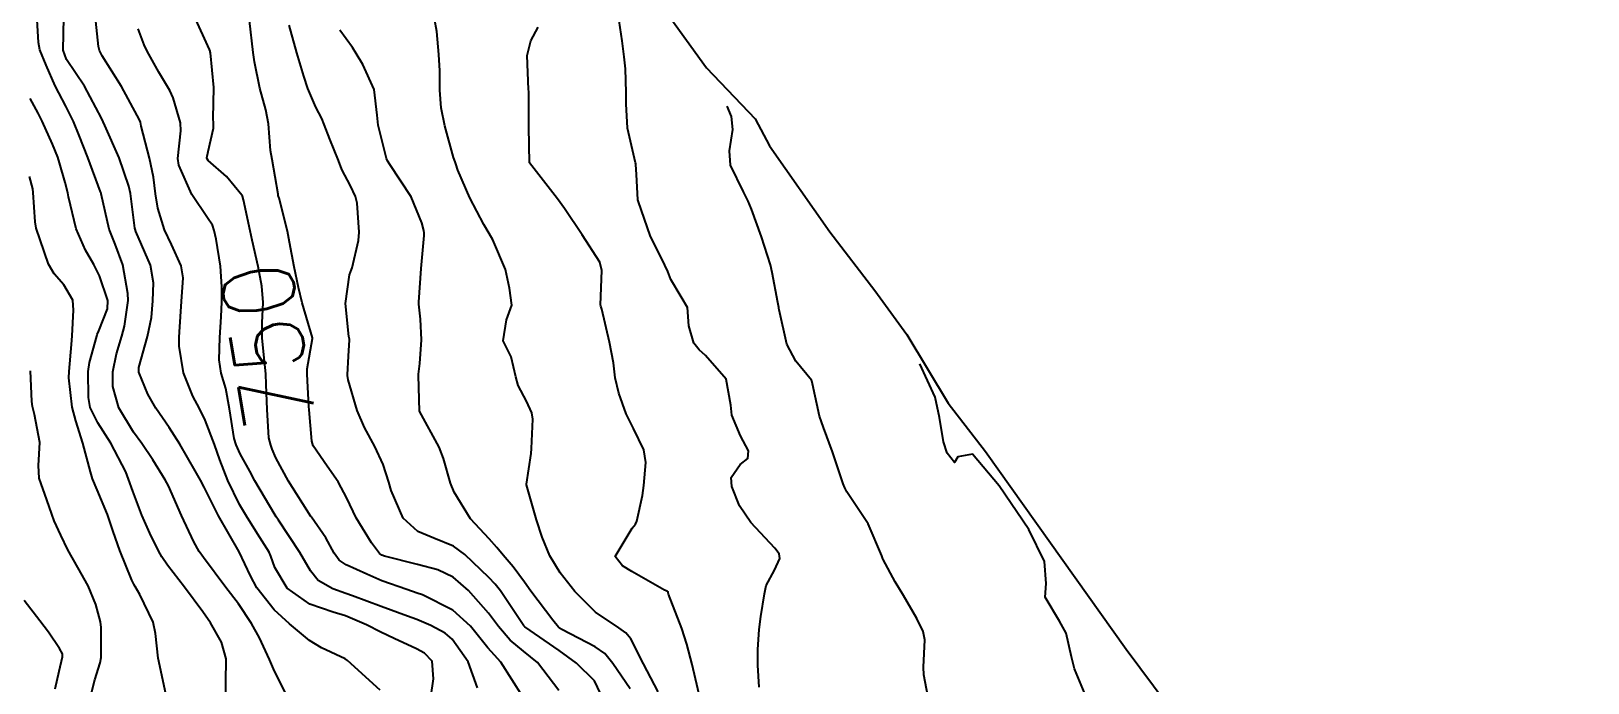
# Model space of a CAD drawing. Header units: metres. Extents: x 298520 to 308411, y 7433745 to 7450750.
# Drawn here: x 304567.1 to 304654.3, y 7439880.8 to 7439917.3 of the extents above; entities that cross this region are included whole.
import ezdxf
from ezdxf.enums import TextEntityAlignment as Align

# ---------------------------------------------------------------- set-up
doc = ezdxf.new("R2010")
doc.units = ezdxf.units.M
doc.header["$LTSCALE"] = 10
for name, color, linetype in [('Area', 45, 'Continuous'), ('Cotas', 45, 'Continuous'), ('Curvas de Nivel 1m', 11, 'Continuous'), ('Curvas de Nivel 5m', 15, 'Continuous')]:
    doc.layers.add(name, color=color, linetype=linetype)
doc.styles.add('Style-STANDARD', font='STANDARD.shx')

msp = doc.modelspace()

# ---------------------------------------------------------------- linework, layer by layer
at = {"layer": 'Area'}
msp.add_polyline3d([(304597.578, 7439925.478, 754.839), (304604.938, 7439915.272, 756.958), (304607.652, 7439912.415, 778.269), (304608.47, 7439910.9, 756.869), (304611.838, 7439906.097, 774.208), (304614.356, 7439902.799, 784.748), (304616.152, 7439900.343, 757.809), (304618.463, 7439896.482, 765.418), (304620.558, 7439893.791, 774.218), (304628.443, 7439882.706, 758.038), (304633.093, 7439876.466, 763.178), (304637.002, 7439871.721, 758.348), (304638.307, 7439869.641, 758.319), (304641.336, 7439864.652, 758.518), (304641.485, 7439864.534, 765.266), (304643.097, 7439862.59, 761.278), (304644.335, 7439861.227, 762.388), (304646.308, 7439858.577, 763.118), (304647.03, 7439857.845, 762.628), (304650.229, 7439853.554, 758.637), (304650.857, 7439853.022, 762.468), (304654.792, 7439846.735, 763.348)], dxfattribs=at)
at = {"layer": 'Curvas de Nivel 1m', "flags": 128}
for points, elevation in [([(304581.405, 7439880.122), (304580.675, 7439881.613), (304580.447, 7439882.134), (304579.888, 7439883.335), (304579.455, 7439884.149), (304578.719, 7439885.244), (304578.014, 7439886.167), (304576.75, 7439887.838), (304576.517, 7439888.182), (304576.223, 7439888.721), (304575.532, 7439890.192), (304574.798, 7439891.856), (304574.616, 7439892.203), (304573.912, 7439893.312), (304573.304, 7439894.223), (304572.832, 7439894.865), (304572.006, 7439896.238), (304571.683, 7439897.424), (304571.674, 7439898.242), (304571.875, 7439899.248), (304572.184, 7439900.237), (304572.339, 7439900.798), (304572.535, 7439902.234), (304572.525, 7439902.636), (304572.24, 7439904.237), (304571.804, 7439905.398), (304571.471, 7439906.245), (304571.03, 7439908.212), (304571.024, 7439908.25), (304570.994, 7439908.335), (304570.285, 7439910.257), (304569.801, 7439911.493), (304569.468, 7439912.266), (304569.051, 7439913.122), (304568.656, 7439913.873), (304568.456, 7439914.279), (304567.945, 7439915.422), (304567.596, 7439916.292), (304567.509, 7439916.706), (304567.423, 7439918.295)], 746), ([(304586.658, 7439880.418), (304584.833, 7439882.079), (304584.684, 7439882.165), (304583.374, 7439882.784), (304582.694, 7439883.199), (304581.568, 7439884.121), (304580.715, 7439884.92), (304579.747, 7439886.145), (304579.399, 7439886.81), (304578.753, 7439888.16), (304577.59, 7439890.172), (304576.797, 7439891.787), (304576.593, 7439892.182), (304576.297, 7439892.696), (304575.425, 7439894.194), (304574.837, 7439895.121), (304574.084, 7439896.212), (304573.636, 7439896.994), (304573.127, 7439898.226), (304573.133, 7439898.483), (304573.614, 7439900.219), (304573.841, 7439901.284), (304573.928, 7439902.215), (304573.954, 7439903.236), (304573.786, 7439904.217), (304572.971, 7439906.116), (304572.922, 7439906.231), (304572.902, 7439906.302), (304572.674, 7439908.233), (304572.58, 7439908.651), (304572.028, 7439910.24), (304571.237, 7439912.051), (304571.143, 7439912.249), (304571.045, 7439912.456), (304570.087, 7439914.26), (304569.085, 7439915.741), (304568.896, 7439916.273), (304568.93, 7439918.091)], 747), ([(304589.492, 7439880.027), (304589.65, 7439881.043), (304589.567, 7439882.027), (304589.132, 7439882.478), (304588.69, 7439882.719), (304587.443, 7439883.305), (304586.699, 7439883.661), (304585.888, 7439884.068), (304584.71, 7439884.57), (304584.024, 7439884.779), (304582.72, 7439885.225), (304581.446, 7439886.123), (304580.744, 7439887.28), (304580.535, 7439887.917), (304580.439, 7439888.135), (304579.784, 7439889.165), (304579.169, 7439890.154), (304578.783, 7439890.821), (304578.126, 7439892.167), (304577.679, 7439893.307), (304577.368, 7439894.175), (304576.843, 7439895.529), (304576.533, 7439896.183), (304576.155, 7439896.892), (304575.639, 7439898.192), (304575.392, 7439899.691), (304575.391, 7439900.195), (304575.486, 7439901.622), (304575.531, 7439902.194), (304575.618, 7439903.511), (304575.511, 7439904.194), (304574.961, 7439905.376), (304574.575, 7439906.206), (304574.196, 7439907.423), (304574.074, 7439908.214), (304573.949, 7439909.162), (304573.725, 7439910.219), (304573.265, 7439912.002), (304573.221, 7439912.227), (304573.177, 7439912.361), (304573.047, 7439912.603), (304572.161, 7439914.239), (304571.088, 7439915.948), (304570.927, 7439916.252), (304570.877, 7439916.47), (304570.692, 7439918.254)], 748), ([(304592.106, 7439880.55), (304591.587, 7439882.001), (304590.696, 7439883.269), (304590.286, 7439883.604), (304589.488, 7439884.028), (304588.708, 7439884.371), (304588.19, 7439884.566), (304586.718, 7439885.098), (304585.111, 7439885.692), (304584.729, 7439885.83), (304583.999, 7439886.091), (304583.182, 7439886.548), (304582.743, 7439887.098), (304582.159, 7439888.116), (304580.963, 7439889.936), (304580.83, 7439890.129), (304580.774, 7439890.215), (304579.639, 7439892.147), (304579.345, 7439892.688), (304578.818, 7439893.645), (304578.582, 7439894.162), (304578.479, 7439894.512), (304578.219, 7439896.166), (304578.009, 7439897.308), (304577.755, 7439898.167), (304577.632, 7439898.92), (304577.664, 7439900.168), (304577.749, 7439901.329), (304577.789, 7439902.167), (304577.779, 7439903.015), (304577.705, 7439904.169), (304577.463, 7439905.675), (304577.354, 7439906.174), (304577.254, 7439906.455), (304576.98, 7439906.875), (304576.101, 7439908.189), (304575.375, 7439909.831), (304575.325, 7439910.197), (304575.488, 7439911.743), (304575.474, 7439912.196), (304575.057, 7439913.605), (304574.872, 7439914.014), (304574.759, 7439914.205), (304574.257, 7439915.03), (304573.594, 7439916.222), (304573.434, 7439916.562), (304573.105, 7439917.458)], 749), ([(304596.66, 7439880.399), (304595.461, 7439881.952), (304594.689, 7439882.602), (304593.938, 7439883.214), (304593.282, 7439883.981), (304592.714, 7439884.73), (304591.603, 7439886.001), (304590.74, 7439886.748), (304589.88, 7439887.159), (304588.747, 7439887.455), (304586.891, 7439887.919), (304586.752, 7439887.966), (304586.61, 7439888.061), (304586.161, 7439888.663), (304585.312, 7439890.075), (304584.789, 7439891.175), (304584.31, 7439892.087), (304583.682, 7439892.968), (304582.904, 7439894.109), (304582.827, 7439894.357), (304582.673, 7439896.112), (304582.661, 7439896.306), (304582.565, 7439898.113), (304582.57, 7439898.419), (304582.859, 7439900.11), (304582.856, 7439900.147), (304582.285, 7439902.116), (304582.074, 7439902.976), (304581.829, 7439904.121), (304581.583, 7439905.505), (304581.47, 7439906.125), (304580.991, 7439907.978), (304580.945, 7439908.13), (304580.931, 7439908.193), (304580.597, 7439910.134), (304580.504, 7439910.651), (304580.395, 7439912.136), (304580.255, 7439912.934), (304579.907, 7439914.142), (304579.608, 7439915.622), (304579.542, 7439916.146), (304579.33, 7439917.929)], 751), ([(304599.146, 7439879.913), (304598.668, 7439880.937), (304597.652, 7439881.93), (304596.69, 7439882.635), (304594.758, 7439883.959), (304594.704, 7439884.012), (304593.389, 7439885.98), (304593.102, 7439886.35), (304592.74, 7439886.718), (304591.399, 7439888.004), (304590.758, 7439888.477), (304589.66, 7439888.925), (304588.766, 7439889.309), (304587.942, 7439890.048), (304587.261, 7439891.59), (304587.14, 7439892.057), (304586.813, 7439893.047), (304586.346, 7439894.065), (304585.785, 7439895.124), (304585.365, 7439896.075), (304584.87, 7439897.796), (304584.833, 7439898.041), (304584.831, 7439898.081), (304584.883, 7439899.132), (304584.939, 7439900.033), (304584.931, 7439900.08), (304584.895, 7439900.22), (304584.709, 7439902.083), (304584.939, 7439903.686), (304585.043, 7439903.978), (304585.084, 7439904.079), (304585.441, 7439905.6), (304585.472, 7439906.075), (304585.373, 7439907.693), (304585.281, 7439908.077), (304584.999, 7439908.66), (304584.507, 7439909.586), (304584.324, 7439910.09), (304583.839, 7439911.289), (304583.509, 7439912.103), (304583.383, 7439912.441), (304583.053, 7439913.084), (304582.597, 7439914.115), (304582.38, 7439914.81), (304581.994, 7439916.121), (304581.56, 7439917.674)], 752), ([(304602.22, 7439880.314), (304601.402, 7439881.883), (304600.697, 7439883.28), (304600.424, 7439883.618), (304600.02, 7439883.9), (304598.716, 7439884.775), (304597.561, 7439885.932), (304596.743, 7439886.99), (304596.165, 7439887.946), (304595.722, 7439888.992), (304595.411, 7439889.954), (304594.855, 7439891.906), (304594.851, 7439891.96), (304595.109, 7439893.668), (304595.137, 7439893.957), (304595.21, 7439895.593), (304595.153, 7439895.957), (304594.859, 7439896.599), (304594.381, 7439897.48), (304594.261, 7439897.969), (304593.994, 7439899.083), (304593.546, 7439899.98), (304593.73, 7439901.158), (304594.024, 7439901.973), (304593.891, 7439902.934), (304593.676, 7439903.979), (304592.968, 7439905.649), (304592.758, 7439905.992), (304592.463, 7439906.51), (304591.677, 7439908.003), (304591.008, 7439909.545), (304590.896, 7439909.896), (304590.857, 7439910.012), (304590.769, 7439910.262), (304590.27, 7439912.022), (304590.066, 7439913.038), (304589.999, 7439914.021), (304589.99, 7439915.11), (304589.948, 7439916.021), (304589.822, 7439917.306), (304589.699, 7439918.024)], 754), ([(304607.885, 7439880.587), (304607.807, 7439881.809), (304607.805, 7439882.695), (304607.88, 7439883.808), (304607.978, 7439884.543), (304608.182, 7439885.806), (304608.27, 7439886.272), (304608.746, 7439887.131), (304609.044, 7439887.796), (304609.01, 7439888.05), (304608.759, 7439888.369), (304607.419, 7439889.814), (304606.787, 7439890.74), (304606.344, 7439891.825), (304606.308, 7439892.325), (304606.815, 7439893.058), (304607.241, 7439893.393), (304607.278, 7439893.815), (304606.836, 7439894.669), (304606.347, 7439895.825), (304606.298, 7439896.386), (304606.037, 7439897.828), (304604.886, 7439899.169), (304604.522, 7439899.479), (304604.221, 7439899.85), (304603.946, 7439900.816), (304603.867, 7439901.856), (304603.513, 7439902.445), (304602.938, 7439903.427), (304602.769, 7439903.872), (304602.599, 7439904.223), (304601.784, 7439905.882), (304601.116, 7439907.764), (304601.094, 7439907.889), (304601.007, 7439909.297), (304600.979, 7439909.857), (304600.972, 7439909.891), (304600.949, 7439909.956), (304600.506, 7439911.898), (304600.426, 7439913.269), (304600.437, 7439913.899), (304600.392, 7439915.216), (304600.33, 7439915.901), (304600.208, 7439916.791), (304600.038, 7439917.906)], 756), ([(304600.662, 7439880.482), (304599.687, 7439881.905), (304599.236, 7439882.46), (304598.692, 7439882.831), (304596.823, 7439883.818), (304596.702, 7439883.89), (304596.643, 7439883.941), (304596.327, 7439884.326), (304595.089, 7439885.956), (304594.738, 7439886.471), (304594.104, 7439887.327), (304593.536, 7439887.978), (304593.186, 7439888.412), (304592.762, 7439888.886), (304591.723, 7439890.001), (304590.795, 7439891.504), (304590.585, 7439892.013), (304590.193, 7439893.395), (304589.961, 7439894.023), (304588.853, 7439896.04), (304588.804, 7439898.041), (304588.807, 7439898.108), (304588.88, 7439898.717), (304588.964, 7439900.039), (304588.91, 7439901.203), (304588.822, 7439902.041), (304588.821, 7439902.144), (304588.943, 7439904.04), (304589.122, 7439905.887), (304589.118, 7439906.038), (304589.093, 7439906.157), (304588.979, 7439906.602), (304588.395, 7439908.046), (304587.201, 7439909.868), (304587.071, 7439910.059), (304587.015, 7439910.2), (304586.535, 7439912.065), (304586.489, 7439912.625), (304586.317, 7439914.067), (304585.69, 7439915.467), (304585.317, 7439916.078), (304585.096, 7439916.413), (304584.396, 7439917.381)], 753), ([(304617.416, 7439879.692), (304617.103, 7439881.269), (304617.095, 7439881.696), (304617.168, 7439883.225), (304617.065, 7439883.696), (304616.714, 7439884.424), (304615.962, 7439885.712), (304615.511, 7439886.489), (304614.826, 7439887.729), (304614.803, 7439887.778), (304614.755, 7439887.945), (304613.996, 7439889.738), (304612.799, 7439891.515), (304612.674, 7439891.751), (304612.591, 7439891.966), (304611.993, 7439893.758), (304611.48, 7439895.127), (304611.273, 7439895.766), (304610.871, 7439897.576), (304610.835, 7439897.733), (304610.821, 7439897.771), (304609.935, 7439898.836), (304609.436, 7439899.792), (304609.009, 7439901.712), (304608.992, 7439901.799), (304608.981, 7439901.857), (304608.926, 7439902.138), (304608.621, 7439903.803), (304608.511, 7439904.243), (304608.02, 7439905.81), (304607.447, 7439907.356), (304607.266, 7439907.817), (304606.998, 7439908.328), (304606.271, 7439909.827), (304606.219, 7439910.635), (304606.407, 7439911.826), (304606.328, 7439912.549), (304606.083, 7439913.14)], 757), ([(304574.653, 7439880.2), (304574.226, 7439882.207), (304574.074, 7439883.587), (304573.932, 7439884.212), (304573.185, 7439885.764), (304572.922, 7439886.227), (304572.851, 7439886.345), (304572.736, 7439886.578), (304572.07, 7439888.237), (304571.704, 7439889.301), (304571.373, 7439890.244), (304570.794, 7439891.643), (304570.542, 7439892.253), (304570.422, 7439892.639), (304569.991, 7439894.258), (304569.601, 7439895.503), (304569.401, 7439896.265), (304569.221, 7439897.915), (304569.229, 7439898.266), (304569.368, 7439899.785), (304569.405, 7439900.265), (304569.471, 7439901.708), (304569.44, 7439902.265), (304568.931, 7439903.119), (304568.389, 7439903.73), (304568.069, 7439904.283), (304567.604, 7439905.65), (304567.389, 7439906.294), (304567.324, 7439906.642), (304567.219, 7439908.297), (304567.192, 7439908.494), (304567.002, 7439909.19)], 744), ([(304570.484, 7439880.253), (304570.664, 7439880.993), (304570.977, 7439881.949), (304571.019, 7439882.247), (304571.03, 7439883.916), (304570.988, 7439884.247), (304570.717, 7439885.211), (304570.294, 7439886.254), (304569.716, 7439887.287), (304569.166, 7439888.266), (304568.761, 7439889.09), (304568.392, 7439889.898), (304568.259, 7439890.278), (304567.983, 7439891.084), (304567.549, 7439892.289), (304567.522, 7439893.001), (304567.593, 7439894.288), (304567.288, 7439895.852), (304567.169, 7439896.295), (304567.135, 7439896.575), (304567.057, 7439898.297)], 743), ([(304626.205, 7439880.042), (304625.555, 7439881.597), (304625.371, 7439882.281), (304625.075, 7439883.604), (304624.713, 7439884.279), (304623.906, 7439885.618), (304623.968, 7439886.39), (304623.861, 7439887.619), (304622.981, 7439889.417), (304621.332, 7439891.854), (304619.841, 7439893.638), (304619.01, 7439893.488), (304618.818, 7439893.162), (304618.421, 7439893.684), (304618.203, 7439894.316), (304617.989, 7439895.689), (304617.737, 7439896.818), (304616.893, 7439898.7)], 758), ([(304568.454, 7439880.493), (304568.675, 7439881.469), (304568.862, 7439882.277), (304568.853, 7439882.446), (304568.688, 7439882.749), (304568.074, 7439883.657), (304567.582, 7439884.287), (304566.72, 7439885.443)], 742)]:
    msp.add_lwpolyline(points, dxfattribs=dict(at, elevation=elevation))
at = {"layer": 'Curvas de Nivel 5m', "flags": 128}
for points, elevation in [([(304594.654, 7439880.03), (304593.412, 7439881.979), (304593.067, 7439882.365), (304592.691, 7439882.787), (304591.713, 7439884), (304590.716, 7439884.898), (304589.021, 7439885.743), (304588.73, 7439885.849), (304588.145, 7439886.046), (304586.738, 7439886.541), (304585.908, 7439886.901), (304584.746, 7439887.435), (304584.354, 7439887.691), (304584.07, 7439888.09), (304583.618, 7439888.954), (304582.801, 7439890.11), (304582.773, 7439890.144), (304581.517, 7439892.123), (304580.816, 7439893.437), (304580.607, 7439893.919), (304580.521, 7439894.135), (304580.424, 7439894.541), (304580.318, 7439896.138), (304580.272, 7439897.544), (304580.245, 7439898.136), (304580.173, 7439898.844), (304580.036, 7439900.139), (304580.043, 7439901.001), (304580.095, 7439902.138), (304580.018, 7439903.053), (304579.812, 7439904.141), (304579.49, 7439905.62), (304579.377, 7439906.146), (304578.99, 7439907.887), (304578.934, 7439908.093), (304578.906, 7439908.151), (304578.037, 7439909.199), (304577.012, 7439910.096), (304576.958, 7439910.181), (304576.953, 7439910.241), (304577.019, 7439910.592), (304577.323, 7439911.892), (304577.315, 7439912.176), (304577.306, 7439912.436), (304577.337, 7439914.176), (304577.148, 7439916.124), (304577.138, 7439916.179), (304577.133, 7439916.219), (304577.094, 7439916.299), (304576.226, 7439918.189)], 750), ([(304604.576, 7439879.919), (304604.133, 7439881.848), (304603.833, 7439882.992), (304603.549, 7439883.857), (304602.809, 7439885.791), (304602.789, 7439885.869), (304602.781, 7439885.917), (304602.734, 7439885.953), (304602.589, 7439886.017), (304600.745, 7439887.057), (304600.232, 7439887.382), (304599.811, 7439887.904), (304600.769, 7439889.492), (304600.956, 7439889.703), (304601.034, 7439889.887), (304601.358, 7439891.321), (304601.43, 7439891.884), (304601.529, 7439893.17), (304601.422, 7439893.884), (304600.841, 7439895.068), (304600.43, 7439895.896), (304600.014, 7439897.052), (304599.825, 7439897.906), (304599.723, 7439898.749), (304599.503, 7439899.911), (304599.077, 7439901.761), (304599.011, 7439901.919), (304598.997, 7439901.992), (304599.073, 7439903.918), (304598.95, 7439904.387), (304597.97, 7439905.93), (304596.987, 7439907.391), (304596.584, 7439907.944), (304595.013, 7439909.96), (304594.98, 7439911.961), (304594.982, 7439913.881), (304594.977, 7439913.961), (304594.964, 7439914.062), (304594.885, 7439915.963), (304595.101, 7439916.784), (304595.509, 7439917.554)], 755), ([(304578.015, 7439880.166), (304577.999, 7439880.831), (304578.035, 7439882.166), (304577.765, 7439883.096), (304577.141, 7439884.176), (304576.712, 7439884.798), (304575.687, 7439886.19), (304574.745, 7439887.419), (304574.417, 7439887.873), (304574.23, 7439888.208), (304573.757, 7439889.21), (304573.31, 7439890.222), (304572.793, 7439891.566), (304572.565, 7439892.232), (304572.402, 7439892.639), (304571.566, 7439894.243), (304570.84, 7439895.383), (304570.411, 7439896.254), (304570.311, 7439896.803), (304570.302, 7439898.256), (304570.365, 7439898.768), (304570.781, 7439900.251), (304570.81, 7439900.335), (304570.897, 7439900.539), (304571.383, 7439901.778), (304571.399, 7439902.245), (304570.937, 7439903.631), (304570.619, 7439904.253), (304570.155, 7439905.058), (304569.632, 7439906.263), (304569.2, 7439908.059), (304569.155, 7439908.268), (304568.999, 7439908.848), (304568.691, 7439909.956), (304568.589, 7439910.276), (304568.301, 7439911.004), (304567.721, 7439912.29), (304567.495, 7439912.741), (304567.056, 7439913.57)], 745)]:
    msp.add_lwpolyline(points, dxfattribs=dict(at, elevation=elevation))

# ---------------------------------------------------------------- texts
at = {"layer": 'Cotas', "style": 'Style-STANDARD'}
msp.add_text('750', height=4, rotation=99.37038, dxfattribs=at).set_placement((304580.36, 7439899.717, 750), align=Align.MIDDLE_CENTER)

doc.saveas('drawing.dxf')
